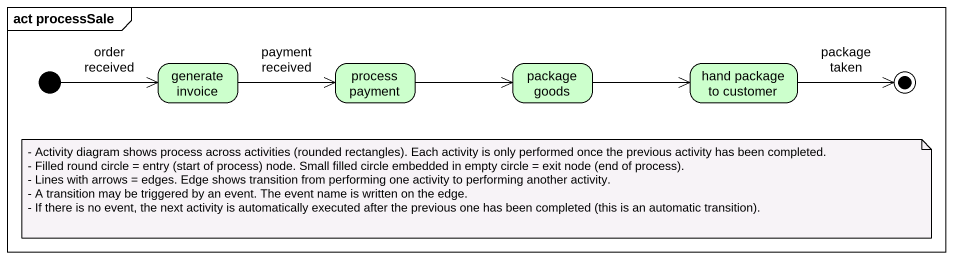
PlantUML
@startuml
mainframe act processSale
hide empty description
state "generate invoice" as generate_invoice #CCFFCC
state "process payment" as process_payment #CCFFCC
state "package goods" as package_goods #CCFFCC
state "hand package to customer" as hand_package_to_customer #CCFFCC
[*] -right-> generate_invoice : order received
generate_invoice -right-> process_payment : payment received
process_payment -right-> package_goods
package_goods -right-> hand_package_to_customer
hand_package_to_customer -right-> [*] : package taken
note as N1
  - Activity diagram shows process across activities (rounded rectangles). Each activity is only performed once the previous activity has been completed.
  - Filled round circle = entry (start of process) node. Small filled circle embedded in empty circle = exit node (end of process).
  - Lines with arrows = edges. Edge shows transition from performing one activity to performing another activity.
  - A transition may be triggered by an event. The event name is written on the edge.
  - If there is no event, the next activity is automatically executed after the previous one has been completed (this is an automatic transition).
end note
@enduml
